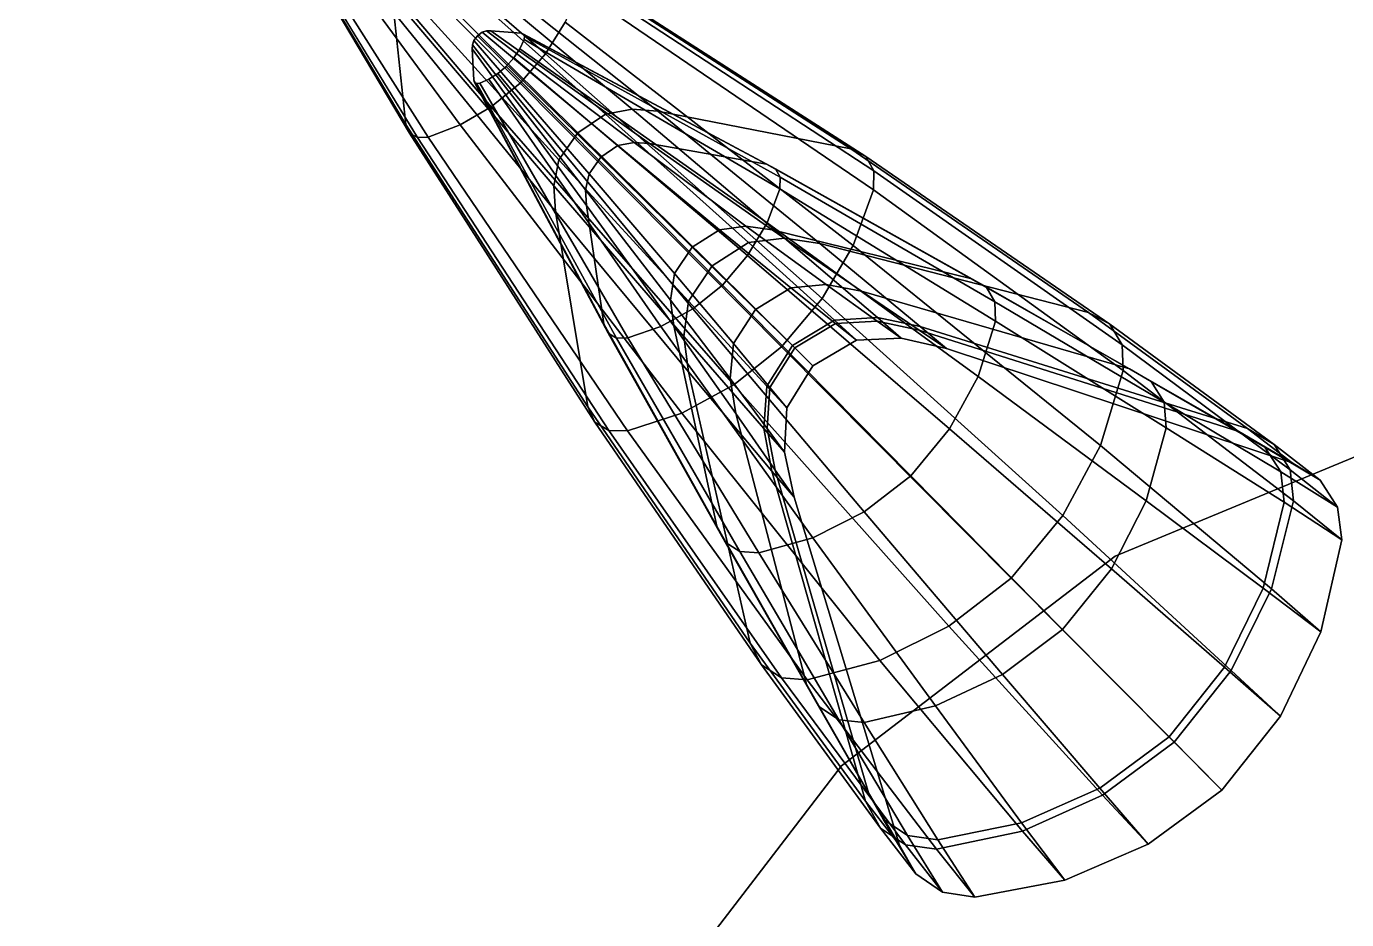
# Model space of a CAD drawing. Header units: millimetres. Extents: x -30782 to 40110, y 35885 to 73818.
# Drawn here: x 8205.1 to 8384.6, y 56291.3 to 56412.8 of the extents above; entities that cross this region are included whole.
import ezdxf

# ---------------------------------------------------------------- set-up
doc = ezdxf.new("R2010")
doc.units = ezdxf.units.MM

# ---------------------------------------------------------------- blocks, each defined once
blk = doc.blocks.new('A$C69C31390')
for points, invisible_edges in [([(1643.53, 822.26, 430.71), (1571.3, 792.34, 430.71), (1509.28, 744.74, 430.71)], 12), ([(1628.51, 791.32, 402.9), (1651.12, 762.68, 362.17), (1652.74, 747.42, 375.64)], 12), ([(1628.7, 787.69, 406.55), (1628.51, 791.32, 402.9), (1652.74, 747.42, 375.64)], 2), ([(1633.37, 790.24, 408.57), (1632.5, 789.23, 408.7), (1671.73, 757.04, 383.12)], 2), ([(1633.37, 790.24, 408.57), (1671.73, 757.04, 383.12), (1674.42, 761.37, 381.81)], 12), ([(1631.51, 788.41, 408.54), (1630.47, 787.77, 408.16), (1664.35, 749.83, 382.99)], 2), ([(1632.5, 789.23, 408.7), (1631.51, 788.41, 408.54), (1668.3, 753.04, 383.58)], 2), ([(1631.51, 788.41, 408.54), (1664.35, 749.83, 382.99), (1668.3, 753.04, 383.58)], 12), ([(1632.5, 789.23, 408.7), (1668.3, 753.04, 383.58), (1671.73, 757.04, 383.12)], 12), ([(1628.8, 787.41, 406.91), (1628.7, 787.69, 406.55), (1653.24, 746.24, 376.98)], 2), ([(1628.7, 787.69, 406.55), (1652.74, 747.42, 375.64), (1653.24, 746.24, 376.98)], 12), ([(1628.8, 787.41, 406.91), (1653.24, 746.24, 376.98), (1654.3, 745.64, 378.31)], 12), ([(1629.05, 787.28, 407.27), (1628.8, 787.41, 406.91), (1654.3, 745.64, 378.31)], 2), ([(1629.4, 787.32, 407.57), (1629.05, 787.28, 407.27), (1655.78, 745.72, 379.42)], 2), ([(1629.05, 787.28, 407.27), (1654.3, 745.64, 378.31), (1655.78, 745.72, 379.42)], 12), ([(1630.47, 787.77, 408.16), (1629.4, 787.32, 407.57), (1660.12, 747.36, 381.58)], 2), ([(1629.4, 787.32, 407.57), (1655.78, 745.72, 379.42), (1660.12, 747.36, 381.58)], 12), ([(1630.47, 787.77, 408.16), (1660.12, 747.36, 381.58), (1664.35, 749.83, 382.99)], 12), ([(1653.24, 768.98, 358.84), (1655.5, 770.58, 359.37), (1676.13, 746.31, 312.92)], 2), ([(1655.5, 770.58, 359.37), (1657.62, 771.09, 360.64), (1679.9, 748.85, 313.69)], 2), ([(1655.5, 770.58, 359.37), (1679.9, 748.85, 313.69), (1676.13, 746.31, 312.92)], 12), ([(1657.62, 771.09, 360.64), (1683.5, 749.53, 315.55), (1679.9, 748.85, 313.69)], 12), ([(1657.62, 771.09, 360.64), (1659.63, 771.04, 362.29), (1683.5, 749.53, 315.55)], 2), ([(1659.63, 771.04, 362.29), (1686.99, 749.23, 317.94), (1683.5, 749.53, 315.55)], 12), ([(1659.63, 771.04, 362.29), (1674.67, 768.97, 375.95), (1686.99, 749.23, 317.94)], 2), ([(1651.62, 766.77, 359.32), (1653.24, 768.98, 358.84), (1673.56, 742.64, 313.62)], 2), ([(1653.24, 768.98, 358.84), (1676.13, 746.31, 312.92), (1673.56, 742.64, 313.62)], 12), ([(1674.67, 768.97, 375.95), (1675.82, 768.43, 377.29), (1713.25, 744.11, 337.75)], 2), ([(1674.67, 768.97, 375.95), (1713.25, 744.11, 337.75), (1686.99, 749.23, 317.94)], 12), ([(1651.09, 764.68, 360.56), (1651.62, 766.77, 359.32), (1672.86, 739.07, 315.43)], 2), ([(1651.62, 766.77, 359.32), (1673.56, 742.64, 313.62), (1672.86, 739.07, 315.43)], 12), ([(1675.82, 768.43, 377.29), (1715.29, 743.07, 339.7), (1713.25, 744.11, 337.75)], 12), ([(1675.82, 768.43, 377.29), (1676.38, 767.34, 378.61), (1715.29, 743.07, 339.7)], 2), ([(1676.38, 767.34, 378.61), (1676.26, 765.85, 379.7), (1716.38, 741.11, 341.61)], 2), ([(1676.38, 767.34, 378.61), (1716.38, 741.11, 341.61), (1715.29, 743.07, 339.7)], 12), ([(1676.26, 765.85, 379.7), (1674.42, 761.37, 381.81), (1716.33, 738.55, 343.2)], 2), ([(1676.26, 765.85, 379.7), (1716.33, 738.55, 343.2), (1716.38, 741.11, 341.61)], 12), ([(1651.09, 764.68, 360.56), (1672.86, 739.07, 315.43), (1673.1, 735.61, 317.77)], 12), ([(1651.12, 762.68, 362.17), (1651.09, 764.68, 360.56), (1673.1, 735.61, 317.77)], 2), ([(1652.74, 747.42, 375.64), (1651.12, 762.68, 362.17), (1677.47, 709.02, 337.31)], 2), ([(1651.12, 762.68, 362.17), (1673.1, 735.61, 317.77), (1677.47, 709.02, 337.31)], 12), ([(1674.42, 761.37, 381.81), (1671.73, 757.04, 383.12), (1713.58, 730.97, 346.26)], 2), ([(1674.42, 761.37, 381.81), (1713.58, 730.97, 346.26), (1716.33, 738.55, 343.2)], 12), ([(1661.97, 753.48, 2.53), (1661.77, 757.71, 6.83), (1664.28, 760.18, 6.8)], 14), ([(1661.77, 757.71, 6.83), (1663.72, 760.16, 7.32), (1664.28, 760.18, 6.8)], 13), ([(1661.77, 757.71, 6.83), (1661.8, 758.27, 7.35), (1663.72, 760.16, 7.32)], 14), ([(1661.8, 758.27, 7.35), (1663.13, 759.99, 7.73), (1663.72, 760.16, 7.32)], 13), ([(1661.8, 758.27, 7.35), (1662.47, 759.5, 7.9), (1663.13, 759.99, 7.73)], 13), ([(1661.97, 753.48, 2.53), (1664.28, 760.18, 6.8), (1668.44, 759.86, 2.44)], 13), ([(1661.97, 753.48, 2.53), (1668.44, 759.86, 2.44), (1668.75, 759.73, 2.01)], 13), ([(1661.97, 753.48, 2.53), (1668.75, 759.73, 2.01), (1668.89, 759.43, 1.59)], 13), ([(1681.57, 744.55, 43.5), (1663.13, 759.99, 7.73), (1662.47, 759.5, 7.9)], 12), ([(1683.77, 745, 42.31), (1663.72, 760.16, 7.32), (1663.13, 759.99, 7.73)], 12), ([(1681.57, 744.55, 43.5), (1683.77, 745, 42.31), (1663.13, 759.99, 7.73)], 2), ([(1685.89, 744.86, 40.77), (1664.28, 760.18, 6.8), (1663.72, 760.16, 7.32)], 12), ([(1683.77, 745, 42.31), (1685.89, 744.86, 40.77), (1663.72, 760.16, 7.32)], 2), ([(1701.79, 742.02, 28.01), (1668.44, 759.86, 2.44), (1664.28, 760.18, 6.8)], 12), ([(1685.89, 744.86, 40.77), (1701.79, 742.02, 28.01), (1664.28, 760.18, 6.8)], 2), ([(1703.02, 741.41, 26.75), (1668.75, 759.73, 2.01), (1668.44, 759.86, 2.44)], 12), ([(1701.79, 742.02, 28.01), (1703.02, 741.41, 26.75), (1668.44, 759.86, 2.44)], 2), ([(1703.66, 740.24, 25.51), (1668.89, 759.43, 1.59), (1668.75, 759.73, 2.01)], 12), ([(1703.02, 741.41, 26.75), (1703.66, 740.24, 25.51), (1668.75, 759.73, 2.01)], 2), ([(1677.19, 738.53, 42.39), (1661.8, 758.27, 7.35), (1661.77, 757.71, 6.83)], 12), ([(1661.8, 758.27, 7.35), (1661.98, 758.86, 7.74), (1662.47, 759.5, 7.9)], 12), ([(1677.65, 740.71, 43.55), (1661.98, 758.86, 7.74), (1661.8, 758.27, 7.35)], 12), ([(1677.19, 738.53, 42.39), (1677.65, 740.71, 43.55), (1661.8, 758.27, 7.35)], 2), ([(1661.97, 753.48, 2.53), (1668.89, 759.43, 1.59), (1668.83, 759.01, 1.24)], 13), ([(1661.97, 753.48, 2.53), (1668.83, 759.01, 1.24), (1668.24, 757.73, 0.56)], 13), ([(1679.26, 742.97, 44), (1662.47, 759.5, 7.9), (1661.98, 758.86, 7.74)], 12), ([(1677.65, 740.71, 43.55), (1679.26, 742.97, 44), (1661.98, 758.86, 7.74)], 2), ([(1679.26, 742.97, 44), (1681.57, 744.55, 43.5), (1662.47, 759.5, 7.9)], 2), ([(1701.86, 734.04, 22.52), (1668.24, 757.73, 0.56), (1668.83, 759.01, 1.24)], 12), ([(1703.6, 738.68, 24.49), (1668.83, 759.01, 1.24), (1668.89, 759.43, 1.59)], 12), ([(1703.6, 738.68, 24.49), (1701.86, 734.04, 22.52), (1668.83, 759.01, 1.24)], 2), ([(1703.66, 740.24, 25.51), (1703.6, 738.68, 24.49), (1668.89, 759.43, 1.59)], 2), ([(1677.3, 736.43, 40.88), (1661.77, 757.71, 6.83), (1661.97, 753.48, 2.53)], 12), ([(1677.3, 736.43, 40.88), (1677.19, 738.53, 42.39), (1661.77, 757.71, 6.83)], 2), ([(1661.97, 753.48, 2.53), (1668.24, 757.73, 0.56), (1667.42, 756.48, 0.15)], 13), ([(1661.97, 753.48, 2.53), (1667.42, 756.48, 0.15), (1666.4, 755.31)], 13), ([(1695.79, 725.55, 20.87), (1666.4, 755.31), (1667.42, 756.48, 0.15)], 12), ([(1699.22, 729.61, 21.3), (1667.42, 756.48, 0.15), (1668.24, 757.73, 0.56)], 12), ([(1699.22, 729.61, 21.3), (1695.79, 725.55, 20.87), (1667.42, 756.48, 0.15)], 2), ([(1701.86, 734.04, 22.52), (1699.22, 729.61, 21.3), (1668.24, 757.73, 0.56)], 2), ([(1671.73, 757.04, 383.12), (1668.3, 753.04, 383.58), (1709.37, 723.75, 348.15)], 2), ([(1671.73, 757.04, 383.12), (1709.37, 723.75, 348.15), (1713.58, 730.97, 346.26)], 12), ([(1661.97, 753.48, 2.53), (1666.4, 755.31), (1665.25, 754.35, 0.19)], 13), ([(1661.97, 753.48, 2.53), (1665.25, 754.35, 0.19), (1664.03, 753.59, 0.64)], 13), ([(1687.43, 719.93, 22.73), (1664.03, 753.59, 0.64), (1665.25, 754.35, 0.19)], 12), ([(1691.77, 722.34, 21.42), (1665.25, 754.35, 0.19), (1666.4, 755.31)], 12), ([(1691.77, 722.34, 21.42), (1687.43, 719.93, 22.73), (1665.25, 754.35, 0.19)], 2), ([(1695.79, 725.55, 20.87), (1691.77, 722.34, 21.42), (1666.4, 755.31)], 2), ([(1661.97, 753.48, 2.53), (1664.03, 753.59, 0.64), (1662.79, 753.06, 1.33)], 13), ([(1679.67, 720.31, 28.29), (1661.97, 753.48, 2.53), (1662.09, 753.16, 2.11)], 12), ([(1662.09, 753.16, 2.11), (1661.97, 753.48, 2.53), (1662.37, 753.01, 1.68)], 2), ([(1679.67, 720.31, 28.29), (1677.3, 736.43, 40.88), (1661.97, 753.48, 2.53)], 2), ([(1661.97, 753.48, 2.53), (1662.79, 753.06, 1.33), (1662.37, 753.01, 1.68)], 13), ([(1680.24, 719.05, 27.04), (1662.09, 753.16, 2.11), (1662.37, 753.01, 1.68)], 12), ([(1680.24, 719.05, 27.04), (1679.67, 720.31, 28.29), (1662.09, 753.16, 2.11)], 2), ([(1681.39, 718.38, 25.8), (1662.37, 753.01, 1.68), (1662.79, 753.06, 1.33)], 12), ([(1681.39, 718.38, 25.8), (1680.24, 719.05, 27.04), (1662.37, 753.01, 1.68)], 2), ([(1682.93, 718.39, 24.76), (1662.79, 753.06, 1.33), (1664.03, 753.59, 0.64)], 12), ([(1682.93, 718.39, 24.76), (1681.39, 718.38, 25.8), (1662.79, 753.06, 1.33)], 2), ([(1687.43, 719.93, 22.73), (1682.93, 718.39, 24.76), (1664.03, 753.59, 0.64)], 2), ([(1668.3, 753.04, 383.58), (1664.35, 749.83, 382.99), (1703.85, 717.16, 348.82)], 2), ([(1668.3, 753.04, 383.58), (1703.85, 717.16, 348.82), (1709.37, 723.75, 348.15)], 12), ([(1664.35, 749.83, 382.99), (1660.12, 747.36, 381.58), (1697.33, 712.01, 347.97)], 2), ([(1664.35, 749.83, 382.99), (1697.33, 712.01, 347.97), (1703.85, 717.16, 348.82)], 12), ([(1676.13, 746.31, 312.92), (1679.9, 748.85, 313.69), (1694.39, 728.22, 267.5)], 2), ([(1679.9, 748.85, 313.69), (1683.5, 749.53, 315.55), (1699.33, 731.38, 268.28)], 2), ([(1679.9, 748.85, 313.69), (1699.33, 731.38, 268.28), (1694.39, 728.22, 267.5)], 12), ([(1683.5, 749.53, 315.55), (1704.22, 731.98, 270.16), (1699.33, 731.38, 268.28)], 12), ([(1683.5, 749.53, 315.55), (1686.99, 749.23, 317.94), (1704.22, 731.98, 270.16)], 2), ([(1686.99, 749.23, 317.94), (1709.04, 731.26, 272.59), (1704.22, 731.98, 270.16)], 12), ([(1686.99, 749.23, 317.94), (1713.25, 744.11, 337.75), (1709.04, 731.26, 272.59)], 2), ([(1652.74, 747.42, 375.64), (1677.47, 709.02, 337.31), (1678.44, 706.93, 339.25)], 12), ([(1653.24, 746.24, 376.98), (1652.74, 747.42, 375.64), (1678.44, 706.93, 339.25)], 2), ([(1660.12, 747.36, 381.58), (1655.78, 745.72, 379.42), (1690.26, 708.16, 345.93)], 2), ([(1660.12, 747.36, 381.58), (1690.26, 708.16, 345.93), (1697.33, 712.01, 347.97)], 12), ([(1653.24, 746.24, 376.98), (1678.44, 706.93, 339.25), (1680.35, 705.78, 341.17)], 12), ([(1654.3, 745.64, 378.31), (1653.24, 746.24, 376.98), (1680.35, 705.78, 341.17)], 2), ([(1655.78, 745.72, 379.42), (1654.3, 745.64, 378.31), (1682.89, 705.76, 342.79)], 2), ([(1654.3, 745.64, 378.31), (1680.35, 705.78, 341.17), (1682.89, 705.76, 342.79)], 12), ([(1655.78, 745.72, 379.42), (1682.89, 705.76, 342.79), (1690.26, 708.16, 345.93)], 12), ([(1673.56, 742.64, 313.62), (1676.13, 746.31, 312.92), (1691.19, 723.4, 268.21)], 2), ([(1676.13, 746.31, 312.92), (1694.39, 728.22, 267.5), (1691.19, 723.4, 268.21)], 12), ([(1695.38, 733.11, 79.66), (1681.57, 744.55, 43.5), (1679.26, 742.97, 44)], 12), ([(1699, 733.6, 78.17), (1683.77, 745, 42.31), (1681.57, 744.55, 43.5)], 12), ([(1695.38, 733.11, 79.66), (1699, 733.6, 78.17), (1681.57, 744.55, 43.5)], 2), ([(1702.56, 733.11, 76.24), (1685.89, 744.86, 40.77), (1683.77, 745, 42.31)], 12), ([(1699, 733.6, 78.17), (1702.56, 733.11, 76.24), (1683.77, 745, 42.31)], 2), ([(1729.52, 726.49, 60.25), (1701.79, 742.02, 28.01), (1685.89, 744.86, 40.77)], 12), ([(1702.56, 733.11, 76.24), (1729.52, 726.49, 60.25), (1685.89, 744.86, 40.77)], 2), ([(1713.25, 744.11, 337.75), (1745.58, 721.86, 292.71), (1709.04, 731.26, 272.59)], 12), ([(1713.25, 744.11, 337.75), (1715.29, 743.07, 339.7), (1745.58, 721.86, 292.71)], 2), ([(1672.86, 739.07, 315.43), (1673.56, 742.64, 313.62), (1690.54, 718.57, 270.04)], 2), ([(1673.56, 742.64, 313.62), (1691.19, 723.4, 268.21), (1690.54, 718.57, 270.04)], 12), ([(1691.69, 730.73, 80.28), (1679.26, 742.97, 44), (1677.65, 740.71, 43.55)], 12), ([(1691.69, 730.73, 80.28), (1695.38, 733.11, 79.66), (1679.26, 742.97, 44)], 2), ([(1731.65, 725.33, 58.67), (1703.02, 741.41, 26.75), (1701.79, 742.02, 28.01)], 12), ([(1729.52, 726.49, 60.25), (1731.65, 725.33, 58.67), (1701.79, 742.02, 28.01)], 2), ([(1715.29, 743.07, 339.7), (1748.49, 720.25, 294.68), (1745.58, 721.86, 292.71)], 12), ([(1715.29, 743.07, 339.7), (1716.38, 741.11, 341.61), (1748.49, 720.25, 294.68)], 2), ([(1689.28, 727.14, 79.72), (1677.65, 740.71, 43.55), (1677.19, 738.53, 42.39)], 12), ([(1689.28, 727.14, 79.72), (1691.69, 730.73, 80.28), (1677.65, 740.71, 43.55)], 2), ([(1732.86, 723.28, 57.13), (1703.66, 740.24, 25.51), (1703.02, 741.41, 26.75)], 12), ([(1731.65, 725.33, 58.67), (1732.86, 723.28, 57.13), (1703.02, 741.41, 26.75)], 2), ([(1732.95, 720.68, 55.85), (1703.6, 738.68, 24.49), (1703.66, 740.24, 25.51)], 12), ([(1732.86, 723.28, 57.13), (1732.95, 720.68, 55.85), (1703.66, 740.24, 25.51)], 2), ([(1716.38, 741.11, 341.61), (1716.33, 738.55, 343.2), (1750.15, 717.47, 296.63)], 2), ([(1716.38, 741.11, 341.61), (1750.15, 717.47, 296.63), (1748.49, 720.25, 294.68)], 12), ([(1672.86, 739.07, 315.43), (1690.54, 718.57, 270.04), (1691.18, 713.79, 272.42)], 12), ([(1673.1, 735.61, 317.77), (1672.86, 739.07, 315.43), (1691.18, 713.79, 272.42)], 2), ([(1688.75, 723.55, 78.27), (1677.19, 738.53, 42.39), (1677.3, 736.43, 40.88)], 12), ([(1688.75, 723.55, 78.27), (1689.28, 727.14, 79.72), (1677.19, 738.53, 42.39)], 2), ([(1730.57, 713.13, 53.38), (1701.86, 734.04, 22.52), (1703.6, 738.68, 24.49)], 12), ([(1732.95, 720.68, 55.85), (1730.57, 713.13, 53.38), (1703.6, 738.68, 24.49)], 2), ([(1716.33, 738.55, 343.2), (1713.58, 730.97, 346.26), (1750.31, 713.95, 298.24)], 2), ([(1716.33, 738.55, 343.2), (1750.31, 713.95, 298.24), (1750.15, 717.47, 296.63)], 12), ([(1689.18, 720.02, 76.38), (1677.3, 736.43, 40.88), (1679.67, 720.31, 28.29)], 12), ([(1689.18, 720.02, 76.38), (1688.75, 723.55, 78.27), (1677.3, 736.43, 40.88)], 2), ([(1673.1, 735.61, 317.77), (1691.18, 713.79, 272.42), (1699.56, 676.86, 292.26)], 12), ([(1677.47, 709.02, 337.31), (1673.1, 735.61, 317.77), (1699.56, 676.86, 292.26)], 2), ([(1705.08, 725.22, 116.05), (1695.38, 733.11, 79.66), (1691.69, 730.73, 80.28)], 12), ([(1709.9, 725.64, 114.66), (1699, 733.6, 78.17), (1695.38, 733.11, 79.66)], 12), ([(1705.08, 725.22, 116.05), (1709.9, 725.64, 114.66), (1695.38, 733.11, 79.66)], 2), ([(1714.7, 724.76, 112.87), (1702.56, 733.11, 76.24), (1699, 733.6, 78.17)], 12), ([(1709.9, 725.64, 114.66), (1714.7, 724.76, 112.87), (1699, 733.6, 78.17)], 2), ([(1726.67, 706.02, 51.85), (1699.22, 729.61, 21.3), (1701.86, 734.04, 22.52)], 12), ([(1730.57, 713.13, 53.38), (1726.67, 706.02, 51.85), (1701.86, 734.04, 22.52)], 2), ([(1714.7, 724.76, 112.87), (1751.18, 714.17, 98.02), (1702.56, 733.11, 76.24)], 2), ([(1751.18, 714.17, 98.02), (1729.52, 726.49, 60.25), (1702.56, 733.11, 76.24)], 12), ([(1694.39, 728.22, 267.5), (1699.33, 731.38, 268.28), (1705.34, 717.36, 226.02)], 2), ([(1699.33, 731.38, 268.28), (1704.22, 731.98, 270.16), (1711.05, 720.79, 226.5)], 2), ([(1699.33, 731.38, 268.28), (1711.05, 720.79, 226.5), (1705.34, 717.36, 226.02)], 12), ([(1704.22, 731.98, 270.16), (1716.87, 721.16, 227.64), (1711.05, 720.79, 226.5)], 12), ([(1704.22, 731.98, 270.16), (1709.04, 731.26, 272.59), (1716.87, 721.16, 227.64)], 2), ([(1709.04, 731.26, 272.59), (1745.58, 721.86, 292.71), (1722.71, 719.95, 229.13)], 2), ([(1709.04, 731.26, 272.59), (1722.71, 719.95, 229.13), (1716.87, 721.16, 227.64)], 12), ([(1713.58, 730.97, 346.26), (1709.37, 723.75, 348.15), (1747.22, 703.78, 301.34)], 2), ([(1713.58, 730.97, 346.26), (1747.22, 703.78, 301.34), (1750.31, 713.95, 298.24)], 12), ([(1700.3, 722.27, 116.62), (1691.69, 730.73, 80.28), (1689.28, 727.14, 79.72)], 12), ([(1700.3, 722.27, 116.62), (1705.08, 725.22, 116.05), (1691.69, 730.73, 80.28)], 2), ([(1721.42, 699.63, 51.31), (1695.79, 725.55, 20.87), (1699.22, 729.61, 21.3)], 12), ([(1726.67, 706.02, 51.85), (1721.42, 699.63, 51.31), (1699.22, 729.61, 21.3)], 2), ([(1691.19, 723.4, 268.21), (1694.39, 728.22, 267.5), (1701.85, 711.81, 226.45)], 2), ([(1694.39, 728.22, 267.5), (1705.34, 717.36, 226.02), (1701.85, 711.81, 226.45)], 12), ([(1697.31, 717.62, 116.1), (1689.28, 727.14, 79.72), (1688.75, 723.55, 78.27)], 12), ([(1697.31, 717.62, 116.1), (1700.3, 722.27, 116.62), (1689.28, 727.14, 79.72)], 2), ([(1715.07, 694.74, 52), (1691.77, 722.34, 21.42), (1695.79, 725.55, 20.87)], 12), ([(1721.42, 699.63, 51.31), (1715.07, 694.74, 52), (1695.79, 725.55, 20.87)], 2), ([(1716.86, 720.69, 151.56), (1709.9, 725.64, 114.66), (1705.08, 725.22, 116.05)], 12), ([(1722.55, 719.47, 150.33), (1714.7, 724.76, 112.87), (1709.9, 725.64, 114.66)], 12), ([(1716.86, 720.69, 151.56), (1722.55, 719.47, 150.33), (1709.9, 725.64, 114.66)], 2), ([(1754.11, 712.47, 96.55), (1731.65, 725.33, 58.67), (1729.52, 726.49, 60.25)], 12), ([(1751.18, 714.17, 98.02), (1754.11, 712.47, 96.55), (1729.52, 726.49, 60.25)], 2), ([(1711.18, 720.36, 152.51), (1705.08, 725.22, 116.05), (1700.3, 722.27, 116.62)], 12), ([(1709.37, 723.75, 348.15), (1703.85, 717.16, 348.82), (1742.08, 694.24, 303.27)], 2), ([(1711.18, 720.36, 152.51), (1716.86, 720.69, 151.56), (1705.08, 725.22, 116.05)], 2), ([(1709.37, 723.75, 348.15), (1742.08, 694.24, 303.27), (1747.22, 703.78, 301.34)], 12), ([(1722.55, 719.47, 150.33), (1766.05, 705.66, 140.17), (1714.7, 724.76, 112.87)], 2), ([(1766.05, 705.66, 140.17), (1751.18, 714.17, 98.02), (1714.7, 724.76, 112.87)], 12), ([(1755.86, 709.66, 95.12), (1732.86, 723.28, 57.13), (1731.65, 725.33, 58.67)], 12), ([(1754.11, 712.47, 96.55), (1755.86, 709.66, 95.12), (1731.65, 725.33, 58.67)], 2), ([(1708.09, 691.21, 53.64), (1687.43, 719.93, 22.73), (1691.77, 722.34, 21.42)], 12), ([(1696.83, 712.86, 114.75), (1688.75, 723.55, 78.27), (1689.18, 720.02, 76.38)], 12), ([(1696.83, 712.86, 114.75), (1697.31, 717.62, 116.1), (1688.75, 723.55, 78.27)], 2), ([(1690.54, 718.57, 270.04), (1691.19, 723.4, 268.21), (1701.42, 706.06, 227.57)], 2), ([(1691.19, 723.4, 268.21), (1701.85, 711.81, 226.45), (1701.42, 706.06, 227.57)], 12), ([(1715.07, 694.74, 52), (1708.09, 691.21, 53.64), (1691.77, 722.34, 21.42)], 2), ([(1705.63, 717.04, 152.9), (1700.3, 722.27, 116.62), (1697.31, 717.62, 116.1)], 12), ([(1705.63, 717.04, 152.9), (1711.18, 720.36, 152.51), (1700.3, 722.27, 116.62)], 2), ([(1745.58, 721.86, 292.71), (1767.22, 706.05, 241.41), (1722.71, 719.95, 229.13)], 12), ([(1756.14, 706.17, 93.93), (1732.95, 720.68, 55.85), (1732.86, 723.28, 57.13)], 12), ([(1755.86, 709.66, 95.12), (1756.14, 706.17, 93.93), (1732.86, 723.28, 57.13)], 2), ([(1745.58, 721.86, 292.71), (1748.49, 720.25, 294.68), (1767.22, 706.05, 241.41)], 2), ([(1695.05, 692.77, 60.6), (1679.67, 720.31, 28.29), (1680.24, 719.05, 27.04)], 12), ([(1695.05, 692.77, 60.6), (1689.18, 720.02, 76.38), (1679.67, 720.31, 28.29)], 2), ([(1705.34, 717.36, 226.02), (1711.05, 720.79, 226.5), (1708.11, 714.61, 187.11)], 2), ([(1714.02, 718.09, 187.08), (1711.18, 720.36, 152.51), (1705.63, 717.04, 152.9)], 12), ([(1711.05, 720.79, 226.5), (1714.02, 718.09, 187.08), (1708.11, 714.61, 187.11)], 12), ([(1711.05, 720.79, 226.5), (1716.87, 721.16, 227.64), (1714.02, 718.09, 187.08)], 2), ([(1720.12, 718.34, 187.02), (1716.86, 720.69, 151.56), (1711.18, 720.36, 152.51)], 12), ([(1714.02, 718.09, 187.08), (1720.12, 718.34, 187.02), (1711.18, 720.36, 152.51)], 2), ([(1716.87, 721.16, 227.64), (1720.12, 718.34, 187.02), (1714.02, 718.09, 187.08)], 12), ([(1726.27, 716.95, 186.94), (1722.55, 719.47, 150.33), (1716.86, 720.69, 151.56)], 12), ([(1720.12, 718.34, 187.02), (1726.27, 716.95, 186.94), (1716.86, 720.69, 151.56)], 2), ([(1716.87, 721.16, 227.64), (1722.71, 719.95, 229.13), (1720.12, 718.34, 187.02)], 2), ([(1753.44, 696.22, 91.64), (1730.57, 713.13, 53.38), (1732.95, 720.68, 55.85)], 12), ([(1756.14, 706.17, 93.93), (1753.44, 696.22, 91.64), (1732.95, 720.68, 55.85)], 2), ([(1748.49, 720.25, 294.68), (1770.82, 703.91, 242.62), (1767.22, 706.05, 241.41)], 12), ([(1748.49, 720.25, 294.68), (1750.15, 717.47, 296.63), (1770.82, 703.91, 242.62)], 2), ([(1696.16, 690.59, 59.04), (1680.24, 719.05, 27.04), (1681.39, 718.38, 25.8)], 12), ([(1696.16, 690.59, 59.04), (1695.05, 692.77, 60.6), (1680.24, 719.05, 27.04)], 2), ([(1698.16, 689.33, 57.48), (1681.39, 718.38, 25.8), (1682.93, 718.39, 24.76)], 12), ([(1698.16, 689.33, 57.48), (1696.16, 690.59, 59.04), (1681.39, 718.38, 25.8)], 2), ([(1700.74, 689.17, 56.18), (1682.93, 718.39, 24.76), (1687.43, 719.93, 22.73)], 12), ([(1700.74, 689.17, 56.18), (1698.16, 689.33, 57.48), (1682.93, 718.39, 24.76)], 2), ([(1708.09, 691.21, 53.64), (1700.74, 689.17, 56.18), (1687.43, 719.93, 22.73)], 2), ([(1697.64, 708.1, 112.99), (1689.18, 720.02, 76.38), (1695.05, 692.77, 60.6)], 12), ([(1697.64, 708.1, 112.99), (1696.83, 712.86, 114.75), (1689.18, 720.02, 76.38)], 2), ([(1690.54, 718.57, 270.04), (1701.42, 706.06, 227.57), (1702.53, 700.28, 229.02)], 12), ([(1691.18, 713.79, 272.42), (1690.54, 718.57, 270.04), (1702.53, 700.28, 229.02)], 2), ([(1722.71, 719.95, 229.13), (1726.27, 716.95, 186.94), (1720.12, 718.34, 187.02)], 12), ([(1726.27, 716.95, 186.94), (1773.27, 701.38, 186.29), (1722.55, 719.47, 150.33)], 2), ([(1773.27, 701.38, 186.29), (1766.05, 705.66, 140.17), (1722.55, 719.47, 150.33)], 12), ([(1722.71, 719.95, 229.13), (1767.22, 706.05, 241.41), (1726.27, 716.95, 186.94)], 2), ([(1702.26, 711.65, 152.55), (1697.31, 717.62, 116.1), (1696.83, 712.86, 114.75)], 12), ([(1702.26, 711.65, 152.55), (1705.63, 717.04, 152.9), (1697.31, 717.62, 116.1)], 2), ([(1703.85, 717.16, 348.82), (1697.33, 712.01, 347.97), (1735.08, 685.69, 303.95)], 2), ([(1701.85, 711.81, 226.45), (1705.34, 717.36, 226.02), (1704.57, 708.87, 187.09)], 2), ([(1708.11, 714.61, 187.11), (1705.63, 717.04, 152.9), (1702.26, 711.65, 152.55)], 12), ([(1703.85, 717.16, 348.82), (1735.08, 685.69, 303.95), (1742.08, 694.24, 303.27)], 12), ([(1705.34, 717.36, 226.02), (1708.11, 714.61, 187.11), (1704.57, 708.87, 187.09)], 12), ([(1708.11, 714.61, 187.11), (1714.02, 718.09, 187.08), (1705.63, 717.04, 152.9)], 2), ([(1767.22, 706.05, 241.41), (1773.27, 701.38, 186.29), (1726.27, 716.95, 186.94)], 12), ([(1750.15, 717.47, 296.63), (1773.02, 700.45, 243.81), (1770.82, 703.91, 242.62)], 12), ([(1750.15, 717.47, 296.63), (1750.31, 713.95, 298.24), (1773.02, 700.45, 243.81)], 2), ([(1699.56, 676.86, 292.26), (1691.18, 713.79, 272.42), (1715.25, 655.36, 241.14)], 2), ([(1691.18, 713.79, 272.42), (1702.53, 700.28, 229.02), (1715.25, 655.36, 241.14)], 12), ([(1704.57, 708.87, 187.09), (1708.11, 714.61, 187.11), (1702.26, 711.65, 152.55)], 2), ([(1748.7, 686.96, 90.22), (1726.67, 706.02, 51.85), (1730.57, 713.13, 53.38)], 12), ([(1753.44, 696.22, 91.64), (1748.7, 686.96, 90.22), (1730.57, 713.13, 53.38)], 2), ([(1750.31, 713.95, 298.24), (1747.22, 703.78, 301.34), (1773.47, 696.22, 244.79)], 2), ([(1750.31, 713.95, 298.24), (1773.47, 696.22, 244.79), (1773.02, 700.45, 243.81)], 12), ([(1769.57, 703.54, 139.17), (1754.11, 712.47, 96.55), (1751.18, 714.17, 98.02)], 12), ([(1766.05, 705.66, 140.17), (1769.57, 703.54, 139.17), (1751.18, 714.17, 98.02)], 2), ([(1697.33, 712.01, 347.97), (1690.26, 708.16, 345.93), (1726.59, 679.18, 303.08)], 2), ([(1701.87, 706.05, 151.62), (1696.83, 712.86, 114.75), (1697.64, 708.1, 112.99)], 12), ([(1701.87, 706.05, 151.62), (1702.26, 711.65, 152.55), (1696.83, 712.86, 114.75)], 2), ([(1697.33, 712.01, 347.97), (1726.59, 679.18, 303.08), (1735.08, 685.69, 303.95)], 12), ([(1701.42, 706.06, 227.57), (1701.85, 711.81, 226.45), (1704.24, 702.85, 187.03)], 2), ([(1701.85, 711.81, 226.45), (1704.57, 708.87, 187.09), (1704.24, 702.85, 187.03)], 12), ([(1704.57, 708.87, 187.09), (1702.26, 711.65, 152.55), (1701.87, 706.05, 151.62)], 12), ([(1839.05, 712.79, 180.71), (1792.54, 706.67, 180.71), (1749.2, 688.72, 180.71)], 12), ([(1839.05, 712.79, 168.71), (1749.2, 688.72, 168.71), (1792.54, 706.67, 168.71)], 1), ([(1769.57, 703.54, 139.17), (1771.74, 700.16, 138.19), (1754.11, 712.47, 96.55)], 2), ([(1771.74, 700.16, 138.19), (1755.86, 709.66, 95.12), (1754.11, 712.47, 96.55)], 12), ([(1771.74, 700.16, 138.19), (1772.2, 696.03, 137.37), (1755.86, 709.66, 95.12)], 2), ([(1772.2, 696.03, 137.37), (1756.14, 706.17, 93.93), (1755.86, 709.66, 95.12)], 12), ([(1677.47, 709.02, 337.31), (1699.56, 676.86, 292.26), (1701.09, 673.9, 294.23)], 12), ([(1678.44, 706.93, 339.25), (1677.47, 709.02, 337.31), (1701.09, 673.9, 294.23)], 2), ([(1690.26, 708.16, 345.93), (1682.89, 705.76, 342.79), (1717.22, 674.53, 301.01)], 2), ([(1690.26, 708.16, 345.93), (1717.22, 674.53, 301.01), (1726.59, 679.18, 303.08)], 12), ([(1707.24, 671.27, 98.34), (1697.64, 708.1, 112.99), (1695.05, 692.77, 60.6)], 2), ([(1702.99, 700.4, 150.42), (1697.64, 708.1, 112.99), (1707.24, 671.27, 98.34)], 12), ([(1702.99, 700.4, 150.42), (1701.87, 706.05, 151.62), (1697.64, 708.1, 112.99)], 2), ([(1704.24, 702.85, 187.03), (1704.57, 708.87, 187.09), (1701.87, 706.05, 151.62)], 2), ([(1678.44, 706.93, 339.25), (1701.09, 673.9, 294.23), (1703.82, 672.16, 296.19)], 12), ([(1680.35, 705.78, 341.17), (1678.44, 706.93, 339.25), (1703.82, 672.16, 296.19)], 2), ([(1680.35, 705.78, 341.17), (1703.82, 672.16, 296.19), (1707.31, 671.9, 297.83)], 12), ([(1682.89, 705.76, 342.79), (1680.35, 705.78, 341.17), (1707.31, 671.9, 297.83)], 2), ([(1682.89, 705.76, 342.79), (1707.31, 671.9, 297.83), (1717.22, 674.53, 301.01)], 12), ([(1701.42, 706.06, 227.57), (1704.24, 702.85, 187.03), (1705.54, 696.75, 186.95)], 12), ([(1702.53, 700.28, 229.02), (1701.42, 706.06, 227.57), (1705.54, 696.75, 186.95)], 2), ([(1704.24, 702.85, 187.03), (1701.87, 706.05, 151.62), (1702.99, 700.4, 150.42)], 12), ([(1742.07, 678.74, 89.71), (1721.42, 699.63, 51.31), (1726.67, 706.02, 51.85)], 12), ([(1748.7, 686.96, 90.22), (1742.07, 678.74, 89.71), (1726.67, 706.02, 51.85)], 2), ([(1792.54, 706.67, 180.71), (1792.54, 706.67, 168.71), (1749.2, 688.72, 180.71)], 2), ([(1792.54, 706.67, 168.71), (1749.2, 688.72, 168.71), (1749.2, 688.72, 180.71)], 12), ([(1769.36, 684.36, 135.8), (1753.44, 696.22, 91.64), (1756.14, 706.17, 93.93)], 12), ([(1772.2, 696.03, 137.37), (1769.36, 684.36, 135.8), (1756.14, 706.17, 93.93)], 2), ([(1767.22, 706.05, 241.41), (1770.82, 703.91, 242.62), (1773.27, 701.38, 186.29)], 2), ([(1777.09, 699.05, 186.23), (1769.57, 703.54, 139.17), (1766.05, 705.66, 140.17)], 12), ([(1773.27, 701.38, 186.29), (1777.09, 699.05, 186.23), (1766.05, 705.66, 140.17)], 2), ([(1770.82, 703.91, 242.62), (1777.09, 699.05, 186.23), (1773.27, 701.38, 186.29)], 12), ([(1770.82, 703.91, 242.62), (1773.02, 700.45, 243.81), (1777.09, 699.05, 186.23)], 2), ([(1705.54, 696.75, 186.95), (1704.24, 702.85, 187.03), (1702.99, 700.4, 150.42)], 2), ([(1747.22, 703.78, 301.34), (1742.08, 694.24, 303.27), (1770.49, 684.24, 246.68)], 2), ([(1747.22, 703.78, 301.34), (1770.49, 684.24, 246.68), (1773.47, 696.22, 244.79)], 12), ([(1779.47, 695.37, 186.16), (1771.74, 700.16, 138.19), (1769.57, 703.54, 139.17)], 12), ([(1777.09, 699.05, 186.23), (1779.47, 695.37, 186.16), (1769.57, 703.54, 139.17)], 2), ([(1715.65, 656.52, 140.39), (1702.99, 700.4, 150.42), (1707.24, 671.27, 98.34)], 2), ([(1705.54, 696.75, 186.95), (1702.99, 700.4, 150.42), (1715.65, 656.52, 140.39)], 12), ([(1773.02, 700.45, 243.81), (1779.47, 695.37, 186.16), (1777.09, 699.05, 186.23)], 12), ([(1773.02, 700.45, 243.81), (1773.47, 696.22, 244.79), (1779.47, 695.37, 186.16)], 2), ([(1715.25, 655.36, 241.14), (1702.53, 700.28, 229.02), (1719.88, 649.37, 186.3)], 2), ([(1702.53, 700.28, 229.02), (1705.54, 696.75, 186.95), (1719.88, 649.37, 186.3)], 12), ([(1733.9, 672.61, 90.36), (1715.07, 694.74, 52), (1721.42, 699.63, 51.31)], 12), ([(1742.07, 678.74, 89.71), (1733.9, 672.61, 90.36), (1721.42, 699.63, 51.31)], 2), ([(1780.04, 690.93, 186.11), (1772.2, 696.03, 137.37), (1771.74, 700.16, 138.19)], 12), ([(1779.47, 695.37, 186.16), (1780.04, 690.93, 186.11), (1771.74, 700.16, 138.19)], 2), ([(1719.88, 649.37, 186.3), (1705.54, 696.75, 186.95), (1715.65, 656.52, 140.39)], 2), ([(1764.08, 673.59, 134.83), (1748.7, 686.96, 90.22), (1753.44, 696.22, 91.64)], 12), ([(1769.36, 684.36, 135.8), (1764.08, 673.59, 134.83), (1753.44, 696.22, 91.64)], 2), ([(1777.18, 678.43, 186.01), (1769.36, 684.36, 135.8), (1772.2, 696.03, 137.37)], 12), ([(1773.47, 696.22, 244.79), (1770.49, 684.24, 246.68), (1780.04, 690.93, 186.11)], 2), ([(1780.04, 690.93, 186.11), (1777.18, 678.43, 186.01), (1772.2, 696.03, 137.37)], 2), ([(1773.47, 696.22, 244.79), (1780.04, 690.93, 186.11), (1779.47, 695.37, 186.16)], 12), ([(1724.79, 668.34, 91.88), (1708.09, 691.21, 53.64), (1715.07, 694.74, 52)], 12), ([(1733.9, 672.61, 90.36), (1724.79, 668.34, 91.88), (1715.07, 694.74, 52)], 2), ([(1742.08, 694.24, 303.27), (1735.08, 685.69, 303.95), (1765.01, 673.16, 247.86)], 2), ([(1742.08, 694.24, 303.27), (1765.01, 673.16, 247.86), (1770.49, 684.24, 246.68)], 12), ([(1707.24, 671.27, 98.34), (1695.05, 692.77, 60.6), (1696.16, 690.59, 59.04)], 12), ([(1708.86, 668.29, 96.89), (1696.16, 690.59, 59.04), (1698.16, 689.33, 57.48)], 12), ([(1708.86, 668.29, 96.89), (1707.24, 671.27, 98.34), (1696.16, 690.59, 59.04)], 2), ([(1715.08, 666.09, 94.24), (1700.74, 689.17, 56.18), (1708.09, 691.21, 53.64)], 12), ([(1724.79, 668.34, 91.88), (1715.08, 666.09, 94.24), (1708.09, 691.21, 53.64)], 2), ([(1770.49, 684.24, 246.68), (1777.18, 678.43, 186.01), (1780.04, 690.93, 186.11)], 12), ([(1749.2, 688.72, 180.71), (1711.98, 660.16, 180.71), (1683.43, 622.94, 180.71)], 12), ([(1749.2, 688.72, 168.71), (1683.43, 622.94, 168.71), (1711.98, 660.16, 168.71)], 1), ([(1711.62, 666.46, 95.45), (1698.16, 689.33, 57.48), (1700.74, 689.17, 56.18)], 12), ([(1711.62, 666.46, 95.45), (1708.86, 668.29, 96.89), (1698.16, 689.33, 57.48)], 2), ([(1715.08, 666.09, 94.24), (1711.62, 666.46, 95.45), (1700.74, 689.17, 56.18)], 2), ([(1749.2, 688.72, 180.71), (1749.2, 688.72, 168.71), (1711.98, 660.16, 168.71)], 12), ([(1711.98, 660.16, 168.71), (1711.98, 660.16, 180.71), (1749.2, 688.72, 180.71)], 12), ([(1756.54, 664.12, 134.49), (1742.07, 678.74, 89.71), (1748.7, 686.96, 90.22)], 12), ([(1764.08, 673.59, 134.83), (1756.54, 664.12, 134.49), (1748.7, 686.96, 90.22)], 2), ([(1735.08, 685.69, 303.95), (1726.59, 679.18, 303.08), (1757.23, 663.4, 248.28)], 2), ([(1735.08, 685.69, 303.95), (1757.23, 663.4, 248.28), (1765.01, 673.16, 247.86)], 12), ([(1771.68, 666.93, 185.95), (1764.08, 673.59, 134.83), (1769.36, 684.36, 135.8)], 12), ([(1770.49, 684.24, 246.68), (1765.01, 673.16, 247.86), (1777.18, 678.43, 186.01)], 2), ([(1777.18, 678.43, 186.01), (1771.68, 666.93, 185.95), (1769.36, 684.36, 135.8)], 2), ([(1726.59, 679.18, 303.08), (1717.22, 674.53, 301.01), (1747.5, 656.21, 247.74)], 2), ([(1726.59, 679.18, 303.08), (1747.5, 656.21, 247.74), (1757.23, 663.4, 248.28)], 12), ([(1747.11, 657.16, 134.93), (1733.9, 672.61, 90.36), (1742.07, 678.74, 89.71)], 12), ([(1756.54, 664.12, 134.49), (1747.11, 657.16, 134.93), (1742.07, 678.74, 89.71)], 2), ([(1765.01, 673.16, 247.86), (1771.68, 666.93, 185.95), (1777.18, 678.43, 186.01)], 12), ([(1699.56, 676.86, 292.26), (1715.25, 655.36, 241.14), (1717.29, 651.7, 242.34)], 12), ([(1701.09, 673.9, 294.23), (1699.56, 676.86, 292.26), (1717.29, 651.7, 242.34)], 2), ([(1701.09, 673.9, 294.23), (1717.29, 651.7, 242.34), (1720.69, 649.41, 243.53)], 12), ([(1703.82, 672.16, 296.19), (1701.09, 673.9, 294.23), (1720.69, 649.41, 243.53)], 2), ([(1717.22, 674.53, 301.01), (1707.31, 671.9, 297.83), (1736.59, 651.3, 246.48)], 2), ([(1717.22, 674.53, 301.01), (1736.59, 651.3, 246.48), (1747.5, 656.21, 247.74)], 12), ([(1763.73, 656.86, 185.92), (1756.54, 664.12, 134.49), (1764.08, 673.59, 134.83)], 12), ([(1771.68, 666.93, 185.95), (1763.73, 656.86, 185.92), (1764.08, 673.59, 134.83)], 2), ([(1703.82, 672.16, 296.19), (1720.69, 649.41, 243.53), (1724.9, 648.86, 244.54)], 12), ([(1707.31, 671.9, 297.83), (1703.82, 672.16, 296.19), (1724.9, 648.86, 244.54)], 2), ([(1707.31, 671.9, 297.83), (1724.9, 648.86, 244.54), (1736.59, 651.3, 246.48)], 12), ([(1736.49, 652.44, 135.97), (1724.79, 668.34, 91.88), (1733.9, 672.61, 90.36)], 12), ([(1747.11, 657.16, 134.93), (1736.49, 652.44, 135.97), (1733.9, 672.61, 90.36)], 2), ([(1765.01, 673.16, 247.86), (1757.23, 663.4, 248.28), (1771.68, 666.93, 185.95)], 2), ([(1715.65, 656.52, 140.39), (1707.24, 671.27, 98.34), (1708.86, 668.29, 96.89)], 12), ([(1717.67, 652.94, 139.4), (1708.86, 668.29, 96.89), (1711.62, 666.46, 95.45)], 12), ([(1717.67, 652.94, 139.4), (1715.65, 656.52, 140.39), (1708.86, 668.29, 96.89)], 2), ([(1725.1, 650.12, 137.58), (1715.08, 666.09, 94.24), (1724.79, 668.34, 91.88)], 12), ([(1736.49, 652.44, 135.97), (1725.1, 650.12, 137.58), (1724.79, 668.34, 91.88)], 2), ([(1720.99, 650.69, 138.41), (1711.62, 666.46, 95.45), (1715.08, 666.09, 94.24)], 12), ([(1720.99, 650.69, 138.41), (1717.67, 652.94, 139.4), (1711.62, 666.46, 95.45)], 2), ([(1757.23, 663.4, 248.28), (1763.73, 656.86, 185.92), (1771.68, 666.93, 185.95)], 12), ([(1725.1, 650.12, 137.58), (1720.99, 650.69, 138.41), (1715.08, 666.09, 94.24)], 2), ([(1753.69, 649.54, 185.95), (1747.11, 657.16, 134.93), (1756.54, 664.12, 134.49)], 12), ([(1757.23, 663.4, 248.28), (1747.5, 656.21, 247.74), (1763.73, 656.86, 185.92)], 2), ([(1763.73, 656.86, 185.92), (1753.69, 649.54, 185.95), (1756.54, 664.12, 134.49)], 2), ([(1711.98, 660.16, 168.71), (1683.43, 622.94, 168.71), (1683.43, 622.94, 180.71)], 12), ([(1683.43, 622.94, 180.71), (1711.98, 660.16, 180.71), (1711.98, 660.16, 168.71)], 12), ([(1719.88, 649.37, 186.3), (1715.65, 656.52, 140.39), (1717.67, 652.94, 139.4)], 12), ([(1742.35, 644.63, 186.02), (1736.49, 652.44, 135.97), (1747.11, 657.16, 134.93)], 12), ([(1747.5, 656.21, 247.74), (1736.59, 651.3, 246.48), (1753.69, 649.54, 185.95)], 2), ([(1753.69, 649.54, 185.95), (1742.35, 644.63, 186.02), (1747.11, 657.16, 134.93)], 2), ([(1747.5, 656.21, 247.74), (1753.69, 649.54, 185.95), (1763.73, 656.86, 185.92)], 12), ([(1715.25, 655.36, 241.14), (1719.88, 649.37, 186.3), (1722.1, 645.48, 186.24)], 12), ([(1717.29, 651.7, 242.34), (1715.25, 655.36, 241.14), (1722.1, 645.48, 186.24)], 2), ([(1722.1, 645.48, 186.24), (1717.67, 652.94, 139.4), (1720.99, 650.69, 138.41)], 12), ([(1722.1, 645.48, 186.24), (1719.88, 649.37, 186.3), (1717.67, 652.94, 139.4)], 2), ([(1730.14, 642.33, 186.12), (1725.1, 650.12, 137.58), (1736.49, 652.44, 135.97)], 12), ([(1742.35, 644.63, 186.02), (1730.14, 642.33, 186.12), (1736.49, 652.44, 135.97)], 2), ([(1717.29, 651.7, 242.34), (1722.1, 645.48, 186.24), (1725.72, 643, 186.18)], 12), ([(1720.69, 649.41, 243.53), (1717.29, 651.7, 242.34), (1725.72, 643, 186.18)], 2), ([(1725.72, 643, 186.18), (1720.99, 650.69, 138.41), (1725.1, 650.12, 137.58)], 12), ([(1725.72, 643, 186.18), (1722.1, 645.48, 186.24), (1720.99, 650.69, 138.41)], 2), ([(1736.59, 651.3, 246.48), (1724.9, 648.86, 244.54), (1742.35, 644.63, 186.02)], 2), ([(1730.14, 642.33, 186.12), (1725.72, 643, 186.18), (1725.1, 650.12, 137.58)], 2), ([(1736.59, 651.3, 246.48), (1742.35, 644.63, 186.02), (1753.69, 649.54, 185.95)], 12), ([(1720.69, 649.41, 243.53), (1725.72, 643, 186.18), (1730.14, 642.33, 186.12)], 12), ([(1724.9, 648.86, 244.54), (1720.69, 649.41, 243.53), (1730.14, 642.33, 186.12)], 2), ([(1724.9, 648.86, 244.54), (1730.14, 642.33, 186.12), (1742.35, 644.63, 186.02)], 12)]:
    blk.add_3dface(points, dxfattribs=dict(invisible_edges=invisible_edges))

msp = doc.modelspace()

# ---------------------------------------------------------------- block references
msp.add_blockref('A$C69C31390', (6603.95, 55652))

doc.saveas('drawing.dxf')
